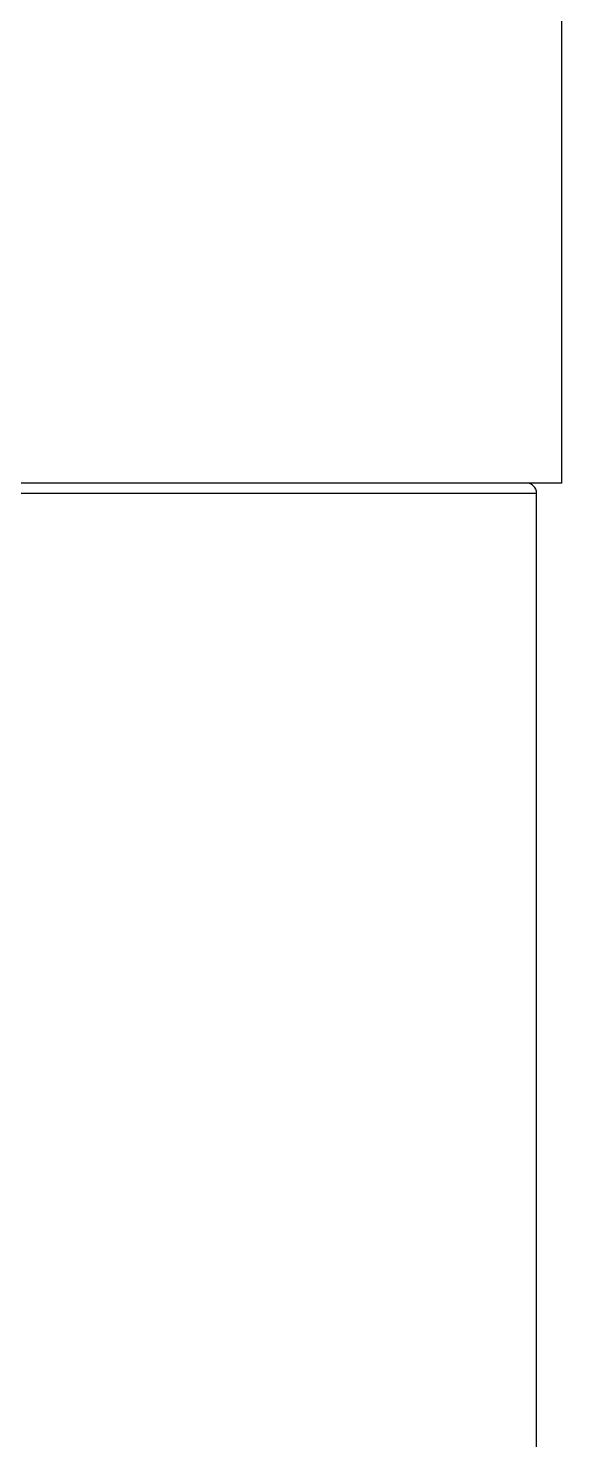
# Model space of a CAD drawing. Extents: x 0 to 790, y 0 to 579.
# Drawn here: x 233.51 to 249.39, y 191.6 to 233.58 of the extents above; entities that cross this region are included whole.
import ezdxf

# ---------------------------------------------------------------- set-up
doc = ezdxf.new("R2010")
doc.units = 0
doc.header["$LTSCALE"] = 10
doc.header["$MEASUREMENT"] = 0
doc.layers.add('1', color=7, linetype='CONTINUOUS')

msp = doc.modelspace()

# ---------------------------------------------------------------- linework, layer by layer
at = {"layer": '1', "color": 7, "linetype": 'Continuous', "lineweight": -3}
for p, q in [((249.391, 220.053), (249.391, 238.053)), ((249.391, 220.053), (198.391, 220.053)), ((199.141, 219.753), (248.641, 219.753)), ((248.641, 189.023), (248.641, 219.753))]:
    msp.add_line(p, q, dxfattribs=at)
msp.add_arc((248.341, 219.753), 0.3, 0, 90, dxfattribs=at)

doc.saveas('drawing.dxf')
